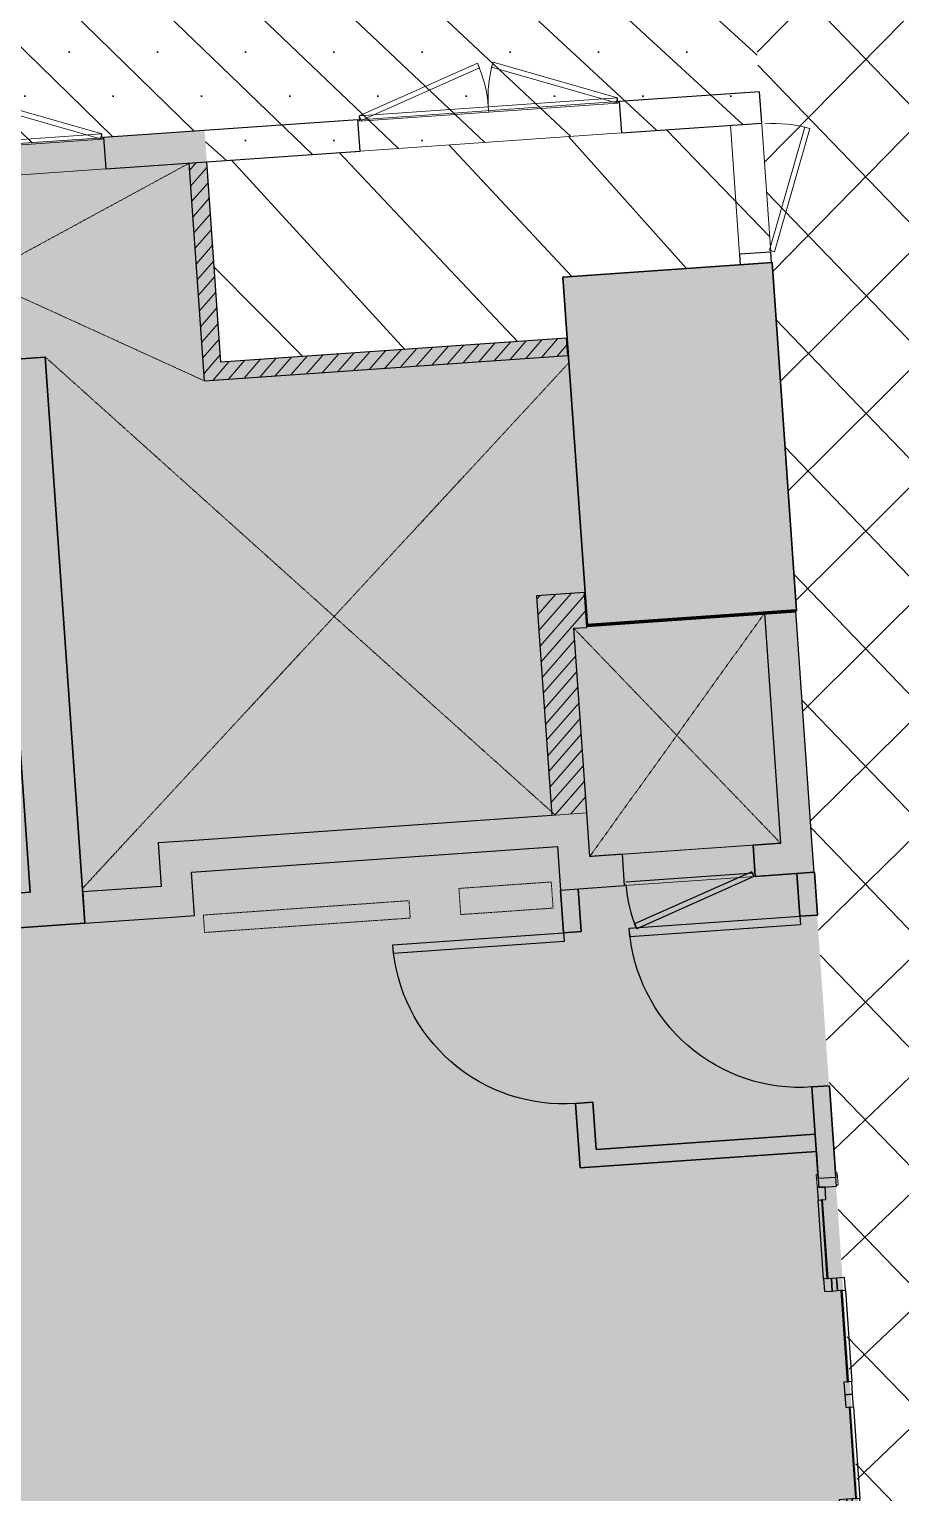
# Model space of a CAD drawing. Header units: millimetres. Extents: x 833941507 to 1669051331, y 817666127 to 1636299673.
# Drawn here: x 834603729 to 834608717, y 818034461 to 818042840 of the extents above; entities that cross this region are included whole.
import ezdxf

# ---------------------------------------------------------------- set-up
doc = ezdxf.new("R2010")
doc.units = ezdxf.units.MM
doc.header["$LTSCALE"] = 3
for name, pattern in [('B0701', [2.34375, 1.5625, -0.78125]), ('Dash 1_100', [2.25, 1.25, -1]), ('Dash4', [3, 1.5, -1.5])]:
    doc.linetypes.add(name, pattern=pattern)
for name, color, linetype, lineweight in [('A-DETL', 3, 'Continuous', 5), ('A-DOOR', 31, 'Continuous', 5), ('Hatch (CARR)', 252, 'Continuous', 35), ('Hatch (LTC&CB)', 252, 'Continuous', 35), ('S-COLS', 4, 'Continuous', 5), ('UAJ-22INWA', 6, 'Continuous', 35), ('UAJ-22INWA-bw', 3, 'Continuous', 35), ('UAJ-22INWA-h', 251, 'Continuous', 9), ('UAJ-23FLOR-a', 1, 'Continuous', 13), ('UAJ-23FLOR-h', 251, 'Continuous', 9), ('UAJ-23FLOR-y', 8, 'B0701', 9), ('UAJ-28STRU', 6, 'Continuous', 35), ('UAJ-32INFR', 7, 'Continuous', 25), ('UAJ-32INFR-a', 1, 'Continuous', 13)]:
    doc.layers.add(name, color=color, linetype=linetype, lineweight=lineweight)
doc.layers.add('A-FLOR', color=4, linetype='Continuous')
pattern_1 = [(48.9989085322975, (834596360.275845, 818043825.0957854), (-47.92326472953053, 41.66066127251624), [])]

# ---------------------------------------------------------------- blocks, each defined once
blk = doc.blocks.new('GBP-LTC-LB01')
at = {"layer": 'UAJ-23FLOR-h'}
h = blk.add_hatch(dxfattribs=at)
h.set_pattern_fill('EARTH,_O', color=256, scale=180, angle=45.00000010501341)
h.set_pattern_definition([(45.00000010501341, (-1082349.699177861, 54794.90315568447), (-2.96267069188616e-06, 1616.446101792448), [1143, -1143]), (45.00000010501341, (-1082652.782822503, 55097.98679921505), (-2.96267069188616e-06, 1616.446101792448), [1143, -1143]), (45.00000010501341, (-1082955.866467144, 55401.07044274564), (-2.96267069188616e-06, 1616.446101792448), [1143, -1143]), (135.0000001050134, (-1082955.866467515, 55603.12620546969), (-1616.446101792448, -2.96267069188616e-06), [1143, -1143]), (135.0000001050134, (-1082652.782823984, 55906.20985011128), (-1616.446101792448, -2.96267069188616e-06), [1143, -1143]), (135.0000001050134, (-1082349.699180454, 56209.29349475286), (-1616.446101792448, -2.96267069188616e-06), [1143, -1143])])
h.paths.add_polyline_path([(834669469.2548146, 818015499.1701102), (834651080.8176275, 818014213.7929552), (834651091.333055, 818014066.030459), (834669479.7621983, 818015351.5226754)], flags=16)
edge = h.paths.add_edge_path()
edge.add_arc((834611763.613195, 818123015.0723449), 22001.28373588376, 94.00071865262937, 118.6886834190998)
edge.add_line((834601201.8916234, 818142315.5004095), (834593918.3367147, 818141228.3801512))
edge.add_arc((834611768.400262, 818123014.0298539), 25502.69251264854, 93.99715914630349, 134.4212748451599, ccw=False)
edge.add_line((834609990.6837641, 818148454.6872638), (834618164.3568528, 818149025.8389109))
edge.add_line((834618164.3568528, 818149025.8389109), (834618408.292444, 818145534.9100552))
edge.add_line((834618408.292444, 818145534.9100552), (834616365.4114578, 818145392.1596863))
edge.add_line((834616365.4114578, 818145392.1596863), (834616609.385029, 818141900.6873076))
edge.add_line((834616609.385029, 818141900.6873076), (834611621.5474902, 818141552.1522465))
edge.add_line((834611621.5474902, 818141552.1522465), (834611377.6128702, 818145043.0672039))
edge.add_line((834611377.6128702, 818145043.0672039), (834610228.6059371, 818144962.7428077))
h.paths.add_polyline_path([(834673232.9366938, 818197365.8783082), (834607546.4897544, 818192773.8917836), (834599172.4998745, 818174435.3001034), (834588349.0999149, 818152374.5000834), (834578621.5499489, 818133890.6500655), (834568418.2999822, 818115665.3000468), (834556456.700019, 818095618.300025), (834546606.4000474, 818080041.600007), (834532219.3000866, 818058623.7499806), (834523692.1501086, 818046595.7499651), (834515683.5001286, 818035708.4999502), (834508244.2001468, 818025929.8999366), (834500656.3001646, 818016266.0999228), (834489786.8001888, 818002934.0999027), (834483448.3002025, 817995421.2998908), (834478637.6002128, 817989841.6998823), (834458453.7502539, 817967379.2998452), (834441506.4997879, 817949096.357832), (834383075.7479855, 817886437.0757562), (834482026.687943, 817893354.5055006), (834551919.0356153, 817920008.6018127), (834634905.1297382, 817930637.1330649), (834634022.9972101, 817939309.3515325), (834633770.0685325, 817941795.8857912), (834633577.6912351, 817943687.0236263), (834508697.0405153, 817930983.6118022), (834507053.464672, 817930191.4384525), (834506409.4608335, 817939426.9553951), (834507656.9383341, 817945566.7269546), (834503417.0808368, 818006767.0327235), (834503064.3680854, 818011762.6720035), (834514052.9096247, 818025791.9353799), (834520784.6504849, 818034889.3491884), (834526318.8615147, 818042436.9444461), (834532381.6860782, 818050705.6283545), (834536345.7196504, 818056472.6778568), (834542258.4127678, 818065225.6191521), (834550405.86193, 818077286.9078631), (834561578.9964366, 818095001.9633045), (834574522.6610527, 818117080.0346472), (834587768.8781933, 818140310.2095475), (834609774.1305691, 818143594.9757913), (834610001.9653326, 818140335.8947712), (834634252.5395212, 818142031.4686226), (834636806.8958616, 818105492.469254), (834642791.4816118, 818105913.7478601), (834646278.5594581, 818056032.5832597), (834640293.170484, 818055614.1586573), (834643382.3380679, 818011424.9081372), (834641138.4146172, 818011267.9554363), (834645775.7848747, 817944927.8676329), (834639048.3570181, 817944243.5239328), (834640362.1165634, 817931328.1108725), (834651070.3910474, 817932706.91456), (834650587.6677916, 817936476.1291044), (834685105.7378002, 817940896.8578628), (834685588.4610578, 817937127.6433052), (834691373.7890701, 817937868.5701854)])
blk = doc.blocks.new('GBP-STR-B01-L1')
at = {"layer": 'UAJ-28STRU'}
for points in [[(834606923.3907958, 818039426.0259383), (834608120.4692506, 818039509.7109028), (834607980.9943095, 818041504.8416607), (834606783.9158548, 818041421.1566961)], [(834598643.3024522, 818040601.4599155), (834598657.2499461, 818040401.9468416), (834598906.2345257, 818040419.3527733), (834599052.6832135, 818038324.4654775), (834597257.0655352, 818038198.938031), (834597277.9867764, 818037899.6684173), (834598973.847917, 818038018.2221167), (834599184.8037632, 818035000.5868839), (834599484.0733763, 818035021.5081252), (834599318.4468838, 818037390.7259), (834599752.3878236, 818037421.0616997), (834599738.4403296, 818037620.5747756), (834599304.4993896, 818037590.2389759), (834599112.7213482, 818040333.5437329), (834603541.9116282, 818040643.178135), (834603733.6896721, 818037899.8733449), (834603299.7487322, 818037869.5375452), (834603313.6962264, 818037670.0244695), (834604046.9067799, 818037721.2815104), (834603820.2600008, 818040963.36899)]]:
    blk.add_lwpolyline(points, close=True, dxfattribs=at)
blk = doc.blocks.new('DL-980')
at = {"color": 1}
blk.add_lwpolyline([(49.99999988079071, 0), (49.99999988079071, 980), (-1.192092895507812e-07, 980.0000001192093), (-1.192092895507812e-07, 0)], close=True, dxfattribs=at)
at = {"color": 8}
blk.add_arc((-1.192092895507812e-07, 0), 979.9999999999997, 0, 90, dxfattribs=at)
blk = doc.blocks.new('P32_D0 Sliding Door - 2100x2500mm-2944902-1601')
at = {"layer": 'UAJ-32INFR'}
for p, q in [((-1195.000000000014, 50.00000000097644), (-1245.000000000006, 50.00000000097096)), ((-1245.000000000006, 50.00000000097096), (-1245.000000000006, -49.99999999997382)), ((-1195.000000000006, -49.99999999997435), (-1195.000000000014, 50.00000000097644)), ((-597.5000000000045, 60.0000000000213), (-670.0000000000074, 60.0000000000213)), ((-670.0000000000074, 60.0000000000213), (-670.0000000000074, 15.00000000002447)), ((-670.0000000000074, 15.00000000002447), (-597.5000000000045, 15.00000000002447)), ((-597.5000000000058, 14.99999999999645), (-670.0000000000058, 14.99999999999645)), ((-670.0000000000058, 14.99999999999645), (-670.0000000000058, -15.0000000000036)), ((-597.5000000000044, 60.0000000000213), (-72.50000000000463, 60.0000000000213)), ((-597.5000000000045, 15.00000000002447), (-597.5000000000045, 60.0000000000213)), ((-72.5000000000047, 41.00000000002151), (-597.5000000000045, 41.00000000002151)), ((-597.5000000000045, 41.00000000002151), (-597.5000000000045, 34.00000000002221)), ((-597.5000000000045, 34.00000000002221), (-72.5000000000047, 34.00000000002221)), ((-597.5000000000058, -15.0000000000036), (-597.5000000000058, 14.99999999999645)), ((-7.647749100669899e-12, 60.0000000000213), (-72.5000000000047, 60.0000000000213)), ((-72.5000000000047, 60.0000000000213), (-72.5000000000047, 15.00000000002447)), ((-72.5000000000047, 34.00000000002221), (-72.5000000000047, 41.00000000002151)), ((-72.5000000000047, 15.00000000002447), (-7.647749100669899e-12, 15.00000000002447)), ((72.49999999999515, 60.00000000001911), (-7.783107491832197e-12, 60.00000000001911)), ((-7.783107491832197e-12, 60.00000000001911), (-7.783107491832197e-12, 15.00000000002228)), ((-7.647749100669899e-12, 15.00000000002447), (-7.647749100669899e-12, 60.0000000000213)), ((-7.783107491832197e-12, 15.00000000002228), (72.49999999999515, 15.00000000002228)), ((72.49999999999515, 60.00000000001911), (597.499999999995, 60.00000000001911)), ((72.49999999999515, 15.00000000002228), (72.49999999999515, 60.00000000001911)), ((597.499999999995, 41.00000000001931), (72.49999999999515, 41.00000000001931)), ((72.49999999999515, 41.00000000001931), (72.49999999999515, 34.00000000002003)), ((72.49999999999515, 34.00000000002003), (597.499999999995, 34.00000000002003)), ((669.9999999999919, 60.00000000001911), (597.499999999995, 60.00000000001911)), ((597.499999999995, 60.00000000001911), (597.499999999995, 15.00000000002228)), ((597.499999999995, 34.00000000002003), (597.499999999995, 41.00000000001931)), ((597.499999999995, 15.00000000002228), (669.9999999999919, 15.00000000002228)), ((597.4999999999882, 14.99999999999308), (597.4999999999882, -15.00000000000691)), ((669.9999999999882, 14.99999999999309), (597.4999999999882, 14.99999999999308)), ((669.9999999999919, 15.00000000002228), (669.9999999999919, 60.00000000001911)), ((669.9999999999882, -15.00000000000691), (669.9999999999882, 14.99999999999309)), ((1244.999999999988, 50.0000000009629), (1194.999999999995, 50.00000000096836)), ((1194.999999999995, 50.00000000096836), (1194.999999999987, -49.99999999998207)), ((1244.999999999988, -49.99999999998224), (1244.999999999988, 50.00000000096291)), ((-1245.000000000006, -49.99999999997381), (-1195.000000000006, -49.99999999997435)), ((-1122.500000000002, -14.99999999997696), (-1195.000000000005, -14.99999999997696)), ((-1195.000000000005, -14.99999999997696), (-1195.000000000005, -59.99999999997379)), ((-1195.000000000005, -59.99999999997379), (-1122.500000000002, -59.99999999997379)), ((-1122.500000000002, -59.99999999997379), (-1122.500000000002, -14.99999999997696)), ((-670.0000000000018, -33.99999999997675), (-1122.500000000002, -33.99999999997675)), ((-1122.500000000002, -33.99999999997675), (-1122.500000000002, -40.99999999997604)), ((-1122.500000000002, -40.99999999997604), (-670.0000000000018, -40.99999999997604)), ((-670.0000000000018, -59.99999999997379), (-1122.500000000002, -59.99999999997379)), ((-597.5000000000048, -14.99999999997696), (-670.0000000000018, -14.99999999997696)), ((-670.0000000000018, -14.99999999997696), (-670.0000000000018, -59.99999999997379)), ((-670.0000000000058, -15.0000000000036), (-597.5000000000058, -15.0000000000036)), ((-670.0000000000018, -40.99999999997604), (-670.0000000000018, -33.99999999997675)), ((-670.0000000000018, -59.99999999997379), (-597.5000000000048, -59.99999999997379)), ((-597.5000000000048, -59.99999999997379), (-597.5000000000048, -14.99999999997696)), ((669.9999999999915, -14.99999999998274), (597.4999999999884, -14.99999999998274)), ((597.4999999999884, -14.99999999998274), (597.4999999999884, -59.99999999997957)), ((597.4999999999882, -15.00000000000691), (669.9999999999882, -15.00000000000691)), ((597.4999999999884, -59.99999999997957), (669.9999999999915, -59.99999999997957)), ((669.9999999999915, -59.99999999997957), (669.9999999999915, -14.99999999998275)), ((1122.499999999991, -33.99999999998253), (669.9999999999915, -33.99999999998253)), ((669.9999999999915, -33.99999999998253), (669.9999999999915, -40.99999999998183)), ((669.9999999999915, -40.99999999998183), (1122.499999999991, -40.99999999998183)), ((1122.499999999991, -59.99999999997957), (669.9999999999915, -59.99999999997957)), ((1194.999999999988, -14.99999999998274), (1122.499999999991, -14.99999999998274)), ((1122.499999999991, -14.99999999998274), (1122.499999999991, -59.99999999997957)), ((1122.499999999991, -40.99999999998183), (1122.499999999991, -33.99999999998253)), ((1122.499999999991, -59.99999999997957), (1194.999999999988, -59.99999999997957)), ((1194.999999999988, -59.99999999997957), (1194.999999999988, -14.99999999998275)), ((1194.999999999987, -49.99999999998207), (1244.999999999988, -49.99999999998224))]:
    blk.add_line(p, q, dxfattribs=at)
at = {"layer": 'UAJ-32INFR-a'}
for p, q in [((-1270.000000000008, 57.00000000097248), (-1270.000000000008, 50.00000000097105)), ((-1270.000000000008, 50.00000000097105), (-1200.000000000006, 50.00000000097105)), ((-1203.000000000006, 60.00000000097251), (-1267.000000000008, 60.00000000097251)), ((-1200.000000000006, 50.00000000097105), (-1200.000000000006, 57.00000000097252)), ((1199.999999999995, 57.00000000097252), (1199.999999999995, 50.00000000097105)), ((1199.999999999995, 50.00000000097105), (1269.999999999997, 50.00000000097105)), ((1266.999999999997, 60.00000000097251), (1202.999999999995, 60.00000000097251)), ((1269.999999999997, 50.00000000097105), (1269.999999999997, 57.00000000097248)), ((-1200.000000000007, -49.99999999902735), (-1270.000000000008, -49.99999999902735)), ((-1270.000000000008, -49.99999999902735), (-1270.000000000008, -56.99999999902328)), ((-1267.000000000008, -59.99999999902327), (-1203.000000000007, -59.99999999902327)), ((-1200.000000000007, -56.99999999902529), (-1200.000000000007, -49.99999999902735)), ((1269.999999999997, -49.99999999902735), (1199.999999999996, -49.99999999902735)), ((1199.999999999996, -49.99999999902735), (1199.999999999996, -56.99999999902529)), ((1202.999999999996, -59.99999999902327), (1266.999999999997, -59.99999999902327)), ((1269.999999999997, -56.99999999902328), (1269.999999999997, -49.99999999902735))]:
    blk.add_line(p, q, dxfattribs=at)
for centre, radius, start, end in [((-1267.000000000008, 57.00000000097252), 2.999999999999981, 90, 180.000000000003), ((-1203.000000000006, 57.00000000097251), 2.99999999999999, 359.9999999999994, 89.99999999999567), ((1202.999999999995, 57.00000000097251), 2.999999999999772, 90, 180), ((1266.999999999997, 57.00000000097252), 2.999999999999982, 359.9999999999994, 90), ((-1267.000000000008, -56.99999999902328), 3, 180, 270), ((-1203.000000000007, -56.99999999902531), 2.999999999999772, 270, 1.357036664091203e-13), ((1202.999999999996, -56.99999999902531), 2.99999999999999, 179.9999999999997, 270), ((1266.999999999997, -56.99999999902328), 3.000000000000006, 270, 0)]:
    blk.add_arc(centre, radius, start, end, dxfattribs=at)
blk = doc.blocks.new('ARC_AP_P00_DOUBLE - ARC_AP_P00_DBL_1500X1500mm-2985277-1601')
at = {"layer": 'A-DOOR', "color": 7, "lineweight": 9}
for p, q in [((-616.9999999999797, 64.99999999998201), (80.25192462316527, 318.7789463476258)), ((-606.7393957002097, 36.80922137640475), (90.51252892293529, 290.5881677240484)), ((80.25192462316527, 318.7789463476258), (90.51252892293522, 290.5881677240484)), ((169.7480753767636, 318.7789463476549), (159.4874710769935, 290.5881677240777)), ((856.7393957001368, 36.80922137642945), (159.4874710769935, 290.5881677240777)), ((866.999999999907, 65.00000000000665), (169.7480753767636, 318.7789463476549)), ((-616.9999999999797, 64.99999999998201), (-606.7393957002097, 36.80922137640475)), ((866.9999999999183, 42.99999999984698), (-616.9999999999604, 42.99999999984698)), ((866.999999999907, 65.00000000000665), (856.7393957001368, 36.80922137642945))]:
    blk.add_line(p, q, dxfattribs=at)
at = {"layer": 'A-DOOR', "color": 250, "lineweight": 18}
for p, q in [((124.9999999999923, 65.00000000000462), (-616.9999999999485, 65.00000000000462)), ((-616.9999999999485, 65.00000000000462), (-616.9999999999485, 34.99999999980329)), ((-616.9999999999485, 34.99999999980329), (124.9999999999923, 34.99999999980329)), ((867.0000000000308, 65.00000000002406), (124.9999999999923, 65.00000000002416)), ((124.9999999999923, 65.00000000002416), (124.9999999999923, 35.00000000022747)), ((124.9999999999923, 34.99999999980329), (124.9999999999923, 65.00000000000462)), ((124.9999999999923, 35.00000000022747), (867.0000000000308, 35.00000000022737)), ((867.0000000000308, 35.00000000022737), (867.0000000000308, 65.00000000002406))]:
    blk.add_line(p, q, dxfattribs=at)
at = {"layer": 'A-DOOR', "color": 7, "lineweight": 9}
for centre, radius, start, end in [((-616.9999999999353, 65.00000000000462), 741.9999999999781, 0, 19.99999999999941), ((866.9999999999009, 65.00000000000462), 741.9999999999976, 159.9999999999994, 180)]:
    blk.add_arc(centre, radius, start, end, dxfattribs=at)
blk = doc.blocks.new('ARC_AP_P00_SINGLE - ARC_AP_P00_SGL_750X1500mm-2636045-1601')
at = {"layer": 'UAJ-32INFR'}
for p, q in [((-241.999999999962, 65.0000000000043), (447.7343836568957, 316.0427852010428)), ((-231.739395700192, 36.80922137642715), (457.9949879566657, 287.8520065774655)), ((447.7343836568957, 316.0427852010428), (457.9949879566657, 287.8520065774655)), ((-241.999999999962, 65.0000000000043), (-231.739395700192, 36.80922137642715)), ((491.9999999999471, 42.99999999995462), (-241.9999999999938, 42.99999999995462))]:
    blk.add_line(p, q, dxfattribs=at)
blk.add_arc((-241.9999999999684, 65.0000000000043), 734.0000000000033, 359.5835377869624, 19.99999999999971, dxfattribs=at)
blk = doc.blocks.new('ARC_AP_P00_SINGLE - ARC_AP_P00_SGL_750X1500mm-2997345-1601')
at = {"layer": 'A-DOOR', "color": 7, "lineweight": 9}
for p, q in [((-241.999999999962, -65.0000000000043), (-231.739395700192, -36.80922137642715)), ((491.9999999999471, -42.99999999995462), (-241.9999999999938, -42.99999999995462)), ((-241.999999999962, -65.0000000000043), (447.7343836568957, -316.0427852010428)), ((-231.739395700192, -36.80922137642715), (457.9949879566657, -287.8520065774655)), ((447.7343836568957, -316.0427852010428), (457.9949879566657, -287.8520065774655))]:
    blk.add_line(p, q, dxfattribs=at)
blk.add_arc((-241.9999999999684, -65.0000000000043), 734.0000000000033, 339.9999999999999, 0.4164622130372596, dxfattribs=at)
blk = doc.blocks.new('GBP-P32-LB01')
at = {"layer": 'UAJ-22INWA-h'}
h = blk.add_hatch(dxfattribs=at)
h.set_pattern_fill('ANSI31', color=256, scale=20)
h.set_pattern_definition(pattern_1)
h.paths.add_polyline_path([(834604644.821102, 818042073.5747623), (834604744.5776402, 818042080.5485094), (834604824.7757347, 818040933.3482736), (834604725.0191965, 818040926.3745266)])
h = blk.add_hatch(dxfattribs=at)
h.set_pattern_fill('ANSI31', color=256, scale=20)
h.set_pattern_definition(pattern_1)
h.paths.add_polyline_path([(834604731.9929438, 818040826.6179883), (834606811.9167588, 818040972.0206141), (834606804.9430118, 818041071.7771525), (834604725.0191967, 818040926.3745267)])
h = blk.add_hatch(dxfattribs=at)
h.set_pattern_fill('ANSI31', color=256, scale=20)
h.set_pattern_definition(pattern_1)
h.paths.add_polyline_path([(834606632.3946052, 818039596.1514987), (834606906.7597167, 818039615.3317242), (834606920.0098379, 818039425.7942773), (834606845.855175, 818039410.585917), (834606919.7768936, 818038353.1666152), (834606720.2638179, 818038339.2191212)])
at = {"layer": 'A-DETL', "linetype": 'Dash4'}
blk.add_line((834608029.5799836, 818038180.1402217), (834606937.2112613, 818038103.7752706), dxfattribs=at)
at = {"layer": 'A-DETL', "linetype": 'Dash 1_100', "lineweight": 18}
for p, q in [((834606716.8605187, 818037958.0537906), (834606188.1508679, 818037921.0929313)), ((834606727.3211393, 818037808.4189837), (834606716.8605187, 818037958.0537906)), ((834605902.3437816, 818037850.9907959), (834604725.2166344, 818037768.7005807)), ((834605909.3175286, 818037751.2342579), (834605902.3437816, 818037850.9907959)), ((834606188.1508679, 818037921.0929313), (834606198.6114885, 818037771.4581244)), ((834604725.2166344, 818037768.7005807), (834604732.1903815, 818037668.9440429)), ((834606198.6114885, 818037771.4581244), (834606727.3211393, 818037808.4189837)), ((834604732.1903815, 818037668.9440429), (834605909.3175286, 818037751.2342579))]:
    blk.add_line(p, q, dxfattribs=at)
at = {"layer": 'A-FLOR', "color": 250}
for p, q in [((834607098.2499741, 818042425.5275575), (834607106.2304972, 818042426.0854572)), ((834605609.8824289, 818042321.4792516), (834605617.8629519, 818042322.0371513)), ((834604145.4564526, 818042219.104645), (834604153.4369756, 818042219.6625447))]:
    blk.add_line(p, q, dxfattribs=at)
at = {"layer": 'S-COLS', "lineweight": 70}
blk.add_line((834606920.0098379, 818039425.7942772), (834608117.0882926, 818039509.4792417), dxfattribs=at)
at = {"layer": 'UAJ-22INWA', "ltscale": 10}
for p, q in [((834608031.1633444, 818038180.2508988), (834607872.1706187, 818038169.136088)), ((834607872.1706187, 818038169.136088), (834607884.7233633, 818037989.5743198)), ((834607884.7233633, 818037989.5743198), (834608223.2778572, 818038013.2418753)), ((834608140.6069993, 818037761.8646224), (834608123.5213201, 818038006.2681282)), ((834608240.3635372, 818037768.8383694), (834608223.2778579, 818038013.2418754)), ((834606787.2879171, 818037667.2572517), (834606770.202238, 818037911.6607575)), ((834606887.044455, 818037674.2309988), (834606869.9588195, 818037918.6338805)), ((834608140.6069993, 818037761.8646224), (834608240.3635372, 818037768.8383694)), ((834606787.2879171, 818037667.2572517), (834606887.044455, 818037674.2309988)), ((834608308.7062579, 818036791.2242981), (834608208.9497201, 818036784.2505509)), ((834608245.6204406, 818036259.6912097), (834608208.9497201, 818036784.2505509)), ((834608345.3770221, 818036266.6643325), (834608308.7062579, 818036791.2242981)), ((834606855.6232272, 818036689.6426623), (834606955.3797652, 818036696.6164093)), ((834606881.4260926, 818036320.5434482), (834606855.6232272, 818036689.6426623)), ((834606974.2088835, 818036427.2737331), (834606955.3797652, 818036696.6164093)), ((834608227.7788364, 818036514.9078869), (834606974.2088835, 818036427.2737331)), ((834608234.7525831, 818036415.1513488), (834606881.4260926, 818036320.5434482)), ((834608245.6204829, 818036259.6905855), (834608234.7525831, 818036415.1513488))]:
    blk.add_line(p, q, dxfattribs=at)
at = {"layer": 'UAJ-22INWA-bw', "lineweight": 25}
for p, q in [((834607909.2706273, 818042482.2241209), (834607106.2304972, 818042426.0854572)), ((834607729.7088591, 818042469.6713762), (834607729.7088591, 818042469.6713762)), ((834607909.2706273, 818042482.224121), (834607909.2706274, 818042482.2241209)), ((834607921.823372, 818042302.6623527), (834607909.2706273, 818042482.2241209)), ((834607106.2304972, 818042426.0854572), (834607118.7832419, 818042246.523689)), ((834605609.8824289, 818042321.4792516), (834604153.4369756, 818042219.6625447)), ((834605622.4351735, 818042141.9174833), (834605609.8824289, 818042321.4792516)), ((834607118.7832419, 818042246.523689), (834607921.823372, 818042302.6623527)), ((834604153.4369756, 818042219.6625447), (834604165.9897203, 818042040.1007766)), ((834604165.9897203, 818042040.1007766), (834605622.4351735, 818042141.9174833)), ((834604731.9929436, 818040826.6179886), (834604644.821102, 818042073.5747623)), ((834604824.7757345, 818040933.3482736), (834604744.57764, 818042080.5485094)), ((834607973.4291035, 818041564.4639223), (834607793.8673353, 818041551.9111776)), ((834607793.8673353, 818041551.9111776), (834607798.0515835, 818041492.0572549)), ((834607977.6133517, 818041504.6099995), (834607973.4291035, 818041564.4639223)), ((834607798.0515835, 818041492.0572549), (834607977.6133517, 818041504.6099995)), ((834606804.9430118, 818041071.7771524), (834604824.7757345, 818040933.3482736)), ((834606811.9167588, 818040972.0206145), (834606804.9430118, 818041071.7771524)), ((834604731.9929436, 818040826.6179886), (834606811.9167588, 818040972.0206145)), ((834606906.7597167, 818039615.331724), (834606632.3946052, 818039596.1514987)), ((834606920.7072109, 818039415.8186483), (834606906.7597167, 818039615.331724)), ((834606632.3946052, 818039596.1514987), (834606646.3420993, 818039396.6384228)), ((834608117.0882926, 818039509.4792417), (834607937.5265244, 818039496.9264971)), ((834607937.5265244, 818039496.9264971), (834608029.5799836, 818038180.1402217)), ((834608209.1417519, 818038192.6929665), (834608117.0882926, 818039509.4792417)), ((834606646.3420993, 818039396.6384228), (834606720.2638179, 818038339.2191212)), ((834606845.855175, 818039410.585917), (834606920.7072109, 818039415.8186483)), ((834606919.7768937, 818038353.1666152), (834606845.855175, 818039410.585917)), ((834606937.2112613, 818038103.7752706), (834606919.7768937, 818038353.1666152)), ((834606720.2638179, 818038339.2191212), (834604645.3624622, 818038194.1676037)), ((834604645.3624622, 818038194.1676037), (834604465.800694, 818038181.6148591)), ((834604465.800694, 818038181.6148591), (834604483.2350616, 818037932.2235143)), ((834608221.6944966, 818038013.1311983), (834608209.1417519, 818038192.6929665)), ((834604657.9152069, 818038014.6058356), (834606752.7678702, 818038161.0521024)), ((834606752.7678702, 818038161.0521024), (834606770.2022378, 818037911.6607578)), ((834607123.9731867, 818038116.8313614), (834606937.2112613, 818038103.7752706)), ((834607136.5259314, 818037937.2695932), (834607123.9731867, 818038116.8313614)), ((834608029.5799836, 818038180.1402217), (834607872.147221, 818038169.1344643)), ((834607872.147221, 818038169.1344643), (834607884.6999656, 818037989.5726961)), ((834604675.3495744, 818037765.2144909), (834604657.9152069, 818038014.6058356)), ((834604483.2350616, 818037932.2235143), (834604034.330641, 818037900.8416526)), ((834606770.2022378, 818037911.6607578), (834607136.5259314, 818037937.2695932)), ((834607884.6999656, 818037989.5726961), (834608069.1914054, 818038002.4700626)), ((834604034.330641, 818037900.8416526), (834604046.8833858, 818037721.2798845)), ((834604495.7878063, 818037752.6617461), (834604675.3495744, 818037765.2144909)), ((834604046.8833858, 818037721.2798845), (834604495.7878063, 818037752.6617461))]:
    blk.add_line(p, q, dxfattribs=at)
at = {"layer": 'UAJ-22INWA-bw', "lineweight": 9}
for p, q in [((834607098.2499741, 818042425.5275575), (834607106.2304972, 818042426.0854572)), ((834605609.8824289, 818042321.4792516), (834605617.8629519, 818042322.0371513)), ((834604145.4564526, 818042219.104645), (834604153.4369756, 818042219.6625447)), ((834606919.7768937, 818038353.1666152), (834606740.2151256, 818038340.6138706)), ((834606740.2151256, 818038340.6138706), (834606919.7768937, 818038353.1666152)), ((834606720.2638179, 818038339.2191212), (834606740.2151256, 818038340.6138706)), ((834607123.9731867, 818038116.8313614), (834607872.147221, 818038169.1344643)), ((834607884.6999656, 818037989.5726961), (834607136.5259314, 818037937.2695932)), ((834608218.8262123, 818038012.9306831), (834608069.1914054, 818038002.4700626))]:
    blk.add_line(p, q, dxfattribs=at)
at = {"layer": 'UAJ-23FLOR-a'}
for p, q in [((834607793.8673353, 818041551.9111776), (834607742.2616037, 818042290.1096079)), ((834605622.4351735, 818042141.9174833), (834607118.7832419, 818042246.523689)), ((834604165.9897203, 818042040.1007766), (834602669.6416519, 818041935.4945709))]:
    blk.add_line(p, q, dxfattribs=at)
at = {"layer": 'UAJ-23FLOR-y'}
for p, q in [((834602423.6450765, 818040865.7349055), (834604644.821102, 818042073.5747622)), ((834602350.4207307, 818041913.1785804), (834604731.9929436, 818040826.6179886)), ((834603820.2600008, 818040963.36899), (834606740.2151256, 818038340.6138706)), ((834604032.9593151, 818037920.7945977), (834606815.0576379, 818040927.4283507)), ((834606937.2112613, 818038103.7752706), (834607937.5265244, 818039496.9264971)), ((834606845.855175, 818039410.585917), (834608029.5799836, 818038180.1402217))]:
    blk.add_line(p, q, dxfattribs=at)
at = {"rotation": 273.9989085253707}
blk.add_blockref('P32_D0 Sliding Door - 2100x2500mm-2944902-1601', (834608382.3219029, 818035021.2085623), dxfattribs=at)
at = {"layer": 'UAJ-32INFR'}
for name, p, rotation in [('ARC_AP_P00_DOUBLE - ARC_AP_P00_DBL_1500X1500mm-2985277-1601', (834606236.3595018, 818042322.1698592), 3.998908532297516), ('ARC_AP_P00_DOUBLE - ARC_AP_P00_DBL_1500X1500mm-2985277-1601', (834603283.5659802, 818042115.7469468), 3.998908532297516), ('ARC_AP_P00_SINGLE - ARC_AP_P00_SGL_750X1500mm-2997345-1601', (834607913.6573243, 818041802.8760327), 93.99890853229749), ('ARC_AP_P00_SINGLE - ARC_AP_P00_SGL_750X1500mm-2636045-1601', (834607630.7756853, 818038036.9800781), 183.9989085322974)]:
    blk.add_blockref(name, p, dxfattribs=dict(at, rotation=rotation))
at = {"layer": 'UAJ-32INFR', "xscale": -0.9999999999999989, "rotation": 93.9989085280099}
for p in [(834608140.6069993, 818037761.8646224), (834606787.2879171, 818037667.2572516)]:
    blk.add_blockref('DL-980', p, dxfattribs=at)

msp = doc.modelspace()

# ---------------------------------------------------------------- hatches: boundary and pattern name
at = {"layer": 'Hatch (CARR)'}
h = msp.add_hatch(dxfattribs=at)
h.set_pattern_fill('ANSI36', color=256, scale=150, angle=90)
h.set_pattern_definition([(135, (-187022.2791678905, -52565.43556797504), (-926.0889124852565, 252.5697034050701), [1190.625, -238.125, 0, -238.125])])
edge = h.paths.add_edge_path()
edge.add_line((834611924.5285674, 818109421.9795382), (834607685.9333189, 818109069.0317029))
edge.add_line((834607685.9333189, 818109069.0317029), (834607665.2085136, 818107991.0627096))
edge.add_arc((834589039.2587397, 818108445.5984795), 18631.49504860748, 309.865898157549, 358.6020678849919, ccw=False)
edge.add_arc((834615999.1085237, 818076947.9305882), 22831.05689388325, 131.1287194590977, 153.7989258374957)
edge.add_arc((834586528.4374498, 818091417.1166068), 10000.0226383043, 275.0745481675095, 333.9678967565785, ccw=False)
edge.add_line((834587412.9577368, 818081456.2895012), (834588264.1163628, 818069423.8069654))
edge.add_arc((834582903.8927284, 818050145.0407581), 20010.06806292654, 39.44810754976709, 74.46206477656318, ccw=False)
edge.add_arc((834615731.5683885, 818077154.0027018), 22500.40496489586, 219.4438065653649, 234.5202163538755)
edge.add_arc((834588161.6360995, 818038473.4132097), 25000.00734784145, 12.1660642206499, 54.520360264797375, ccw=False)
edge.add_arc((834582999.1828797, 818037622.7792686), 30226.87180901134, 2.0399708739242897, 11.679977439033507, ccw=False)
edge.add_line((834613206.8980196, 818038698.7557493), (834615631.2604762, 818004019.2636257))
edge.add_arc((834569688.7781495, 818001746.1404777), 45998.68227666659, -6.715735871121581, 2.8325470116383826, ccw=False)
edge.add_arc((834571414.0748671, 818001695.7862222), 44279.59500290213, 274.6272267813296, 353.08790164783454, ccw=False)
edge.add_line((834574986.2241068, 817957560.5136681), (834554838.43618, 817955511.3338273))
edge.add_line((834554838.43618, 817955511.3338273), (834555086.0693473, 817951969.0996875))
edge.add_line((834555086.0693473, 817951969.0996875), (834553985.1375787, 817951373.9306439))
edge.add_line((834553985.1375787, 817951373.9306439), (834556566.8998852, 817951132.0247827))
edge.add_line((834556566.8998852, 817951132.0247827), (834554870.825874, 817950512.5267926))
edge.add_line((834554870.825874, 817950512.5267926), (834555242.2592868, 817945199.3269953))
edge.add_line((834555242.2592868, 817945199.3269953), (834580663.5774826, 817947785.2363821))
edge.add_arc((834575886.0608323, 817997961.0018529), 50402.69939119431, 275.4390559034364, 360.000000000271)
edge.add_arc((834575886.0608389, 817997961.0018531), 50402.69938445091, 0, 6.033545123572209)
edge.add_line((834626009.5557979, 818003258.8654163), (834625320.0035809, 818013122.6238494))
edge.add_arc((834725073.7348828, 818020096.2917871), 99997.19472644464, 179.2295533322738, 183.9989754623971, ccw=False)
edge.add_line((834625085.5806298, 818021440.8966492), (834625236.697649, 818032677.8772377))
edge.add_arc((834627922.0571212, 818032658.0033417), 2685.43301283759, 108.9811807542396, 179.5759712670284, ccw=False)
edge.add_arc((834628204.4121966, 818032510.4798577), 2924.98455717082, 77.00889104197461, 113.27543302077399, ccw=False)
edge.add_line((834628861.9482889, 818035360.5993196), (834628476.3411659, 818040874.2326924))
edge.add_arc((834628077.503284, 818035877.398655), 5012.726010108237, 85.43643376848652, 98.7312967742884)
edge.add_arc((834628036.8578303, 818036256.3859787), 4631.993233472201, 98.94598531661237, 115.2556639829105)
edge.add_arc((834625847.2461665, 818040897.8163618), 499.9922731250711, 179.2291312922244, 295.2567071070752, ccw=False)
edge.add_line((834625347.2991458, 818040904.5431534), (834625429.5189184, 818047019.1146282))
edge.add_arc((834645427.711174, 818046750.2094804), 20000.00008677739, 165.3450134809267, 179.2296202883739, ccw=False)
edge.add_line((834626078.3747905, 818051810.1684713), (834626528.5514432, 818053531.6862797))
edge.add_arc((834626915.5387123, 818053430.4891769), 400.0000000177168, 10.695152377167176, 165.3453209340456, ccw=False)
edge.add_arc((834673015.6694742, 818062137.1754668), 46515.11955036519, 190.6951714240863, 201.3939059048265)
edge.add_line((834629705.6919295, 818045169.4946631), (834632608.6630743, 818049408.1890775))
edge.add_arc((834657538.9597654, 818054466.6885248), 25438.31971198219, 165.4360592545937, 191.4699240814062, ccw=False)
edge.add_arc((834645834.1093973, 818057254.4316806), 13410.80803601128, 134.7551571944779, 164.3886809634555, ccw=False)
edge.add_arc((834654069.5153738, 818049100.0720308), 25000.00000381124, 110.94916711504649, 134.9999999998068, ccw=False)
edge.add_line((834645131.0269992, 818072447.5221221), (834644597.6069973, 818080086.5705675))
edge.add_arc((834649926.7819381, 818053872.7880319), 26750.00000693784, 101.4914377666272, 112.9600991647533)
edge.add_arc((834639130.3294133, 818079447.9432485), 1011.218991569462, 186.4126899392967, 290.9488293182595, ccw=False)
edge.add_arc((834615732.2898611, 818077144.808664), 22500.00000909457, 5.586125076769975, 15.96051403662737)
edge.add_arc((834638326.3981731, 818083606.7178259), 1000.000000096708, 72.18054130292307, 195.9605569039716, ccw=False)
edge.add_arc((834652938.8698812, 818129065.9101906), 46749.99999867704, 252.1804366808144, 259.4591757909558)
edge.add_line((834644386.6088485, 818083104.8252262), (834643939.7361603, 818089497.1383101))
edge.add_arc((834650687.7391248, 818128671.741111), 39751.5414622157, 240.552645855678, 260.2264546383112, ccw=False)
edge.add_arc((834638496.4009235, 818107130.2430995), 14999.50979187298, 192.8811278257501, 240.6519724401148, ccw=False)
edge.add_line((834623874.3586586, 818103786.4168482), (834622817.4273343, 818108620.3345392))
edge.add_arc((834642767.1082911, 818112268.769777), 20280.55349256432, 185.5442359270914, 190.3638307884426, ccw=False)
edge.add_line((834622581.4291993, 818110309.3796762), (834612780.934843, 818109493.2924905))
edge.add_arc((834641861.4179806, 818113470.7547268), 29351.23004846225, 187.7882635547602, 192.6445844580893)
edge.add_line((834613222.0515536, 818107045.6947254), (834612137.9938439, 818106966.7564445))
edge.add_arc((834678301.9925529, 818113956.1661862), 66532.14691934951, 183.9077542116084, 186.0302271486492, ccw=False)
edge = h.paths.add_edge_path(flags=16)
edge.add_arc((834615731.2891132, 818077153.7044541), 12500, 0, 180)
edge.add_arc((834615731.2891132, 818077153.7044541), 12500, 180, 360)
edge = h.paths.add_edge_path(flags=16)
edge.add_line((834611868.9525105, 818104450.8138934), (834613972.7539883, 818104597.8847685))
edge.add_line((834613972.7539883, 818104597.8847685), (834614793.1774402, 818100839.5302539))
edge.add_arc((834613826.0732937, 818100578.154647), 1001.802195056169, -85.30379685559512, 15.123792415676405, ccw=False)
edge.add_arc((834619584.2630095, 818044960.8780395), 54912.98870505806, 95.93306834801301, 97.32695457863969)
edge.add_arc((834612511.2219769, 818100425.7467451), 1002.709727811401, 172.2733697093307, 273.99854999629923, ccw=False)
edge.add_arc((834561933.955179, 818106999.5461824), 49999.99994777545, 352.6009145688089, 357.078101614923)
edge = h.paths.add_edge_path(flags=16)
edge.add_line((834620090.9091382, 818049922.9776292), (834618289.6580604, 818049797.0548971))
edge.add_arc((834580970.7048192, 818042316.7731427), 38061.25176798405, 11.33427539532187, 15.91795170803397)
edge.add_arc((834591802.8816204, 818043743.072171), 27300.13400988516, 19.27623700822855, 22.15258949295576)
edge.add_arc((834617550.8908839, 818054225.7946192), 499.9999998739989, 94.53759005294211, 202.1525944576026, ccw=False)
edge.add_arc((834615731.2890984, 818077153.7045648), 22500.00011170959, 274.5375897114041, 280.0526075713317)
edge.add_arc((834619745.9927177, 818054506.8027898), 500.0000004199199, -8.861719909792726, 100.05260729722511, ccw=False)
edge.add_arc((834638671.9807276, 818051564.0583891), 18653.40096255677, 171.1626590973889, 185.0472684119796)
edge = h.paths.add_edge_path(flags=16)
edge.add_line((834620198.0613732, 818047424.3669351), (834618701.7133052, 818047319.7607301))
edge.add_line((834618701.7133052, 818047319.7607301), (834619053.6485708, 818042377.7867736))
edge.add_line((834619053.6485708, 818042377.7867736), (834619277.5450168, 818039251.2414795))
edge.add_line((834619277.5450168, 818039251.2414795), (834621789.2390194, 818004177.3258013))
edge.add_arc((834571670.8950224, 818002621.7047793), 50142.48061041492, -82.8094267226162, 1.7778303358081757, ccw=False)
edge.add_line((834577947.2294141, 817952873.5793033), (834554875.8287184, 817950440.9631954))
edge.add_line((834554875.8287184, 817950440.9631954), (834554896.5956267, 817950143.9012471))
edge.add_line((834554896.5956267, 817950143.9012471), (834580030.4609287, 817952804.2608175))
edge.add_arc((834573485.4272178, 818001019.3171521), 48657.26177690306, 277.7304593452858, 360.0000000001403)
edge.add_line((834622142.6889946, 818001019.3171523), (834619659.9161898, 818038109.1768906))
edge.add_arc((834783609.8433712, 818029932.1045521), 164153.7180048101, 174.3889035222556, 177.144714625774, ccw=False)
edge.add_arc((834619491.2976546, 818046225.8154538), 789.836621362968, 342.0455665106547, 367.1703407386046)
edge.add_line((834620274.9573171, 818046324.4025819), (834620198.0613732, 818047424.3669351))
h = msp.add_hatch(dxfattribs=at)
h.set_pattern_fill('ANSI37', color=10, scale=150)
h.set_pattern_definition([(45, (0, 0), (-336.7596045400932, 336.7596045400933), []), (135, (0, 0), (-336.7596045400933, -336.7596045400932), [])])
edge = h.paths.add_edge_path()
edge.add_line((834608124.671745, 818053522.584052), (834606147.8006183, 818052086.920607))
edge.add_line((834606147.8006183, 818052086.920607), (834607353.9708707, 818050426.0556239))
edge.add_line((834607353.9708707, 818050426.0556239), (834609862.8640264, 818014620.6303221))
edge.add_line((834609862.8640264, 818014620.6303221), (834609379.0848209, 818014586.8104454))
edge.add_line((834609379.0848209, 818014586.8104454), (834610086.2469822, 818004483.1044393))
edge.add_line((834610086.2469822, 818004483.1044393), (834610539.2676202, 818004514.774056))
edge.add_line((834610539.2676202, 818004514.774056), (834610706.6375477, 818002120.6171465))
edge.add_line((834610706.6375477, 818002120.6171465), (834610557.7650523, 818002110.2141044))
edge.add_line((834610557.7650523, 818002110.2141044), (834610834.5575806, 817998139.8505207))
edge.add_line((834610834.5575806, 817998139.8505207), (834610486.9929295, 817998114.176019))
edge.add_arc((834520229.5268736, 818026403.0349548), 94586.83692098374, 332.7181105747035, 342.5977551661171, ccw=False)
edge.add_arc((834534026.4966587, 818020533.459991), 79641.88308864553, 325.38153982717296, 331.92137134015815, ccw=False)
edge.add_arc((834533795.7193296, 818020683.0610924), 79916.79218988569, 321.038339138599, 325.38726958418044, ccw=False)
edge.add_line((834595936.3711736, 817970431.3639835), (834591911.2680118, 817966463.9907705))
edge.add_arc((834580976.5874835, 817976781.7257174), 15034.05775869244, 287.2472669092343, 316.6627970408202, ccw=False)
edge.add_arc((834571080.2894622, 818003714.996955), 43715.04096115561, 276.73322037362084, 289.1686613708379, ccw=False)
edge.add_line((834576205.7277516, 817960301.4657859), (834554660.6036475, 817958055.2087778))
edge.add_line((834554660.6036475, 817958055.2087778), (834554838.4361801, 817955511.3338273))
edge.add_line((834554838.4361801, 817955511.3338273), (834574986.2241068, 817957560.5136682))
edge.add_arc((834571414.0748671, 818001695.7862223), 44279.59500291648, 274.6272267813296, 353.0879016476814)
edge.add_line((834615371.8436558, 817996366.8935848), (834612824.4225088, 818001153.5845312))
edge.add_line((834612824.4225088, 818001153.5845312), (834610209.1307583, 818038562.0836532))
edge.add_line((834610209.1307583, 818038562.0836532), (834612600.2923856, 818043741.447003))
edge.add_arc((834588170.0277095, 818038475.5326903), 24991.35221817287, 12.1639316014864, 16.09475798996726)
edge.add_line((834612181.8319253, 818045403.8040472), (834610162.7142506, 818046731.9059234))
edge.add_arc((834588161.6365772, 818038473.4204019), 23500.00004032639, 20.57449408282785, 27.03290400688087)
edge.add_line((834609094.1595793, 818049154.2201222), (834610023.4877353, 818050600.2281411))
edge.add_arc((834588161.6905954, 818038473.4722118), 24999.92767098503, 29.01716620943613, 37.01084760646476)
h = msp.add_hatch(dxfattribs=at)
h.set_pattern_fill('GOST_GLASS', color=256, scale=75, angle=90)
h.set_pattern_definition([(135, (0, 0), (1.055814040081066e-13, 636.3961030678928), [375, -525]), (135, (9.742004054877237e-15, 159.099), (1.055814040081066e-13, 636.3961030678928), [150, -750]), (135, (-159.099, 9.742004054877237e-15), (1.055814040081066e-13, 636.3961030678928), [150, -750])])
edge = h.paths.add_edge_path()
edge.add_line((834620198.0613734, 818047424.3669351), (834618701.7133054, 818047319.7607301))
edge.add_line((834618701.7133054, 818047319.7607301), (834619053.6485709, 818042377.7867736))
edge.add_line((834619053.6485709, 818042377.7867736), (834619277.5450169, 818039251.2414795))
edge.add_line((834619277.5450169, 818039251.2414795), (834621789.2390195, 818004177.3258013))
edge.add_arc((834571670.8950229, 818002621.7047789), 50142.48061006855, -82.80942672297039, 1.7778303362292718, ccw=False)
edge.add_line((834577947.2294142, 817952873.5793033), (834554875.8287185, 817950440.9631954))
edge.add_line((834554875.8287185, 817950440.9631954), (834554896.5956268, 817950143.9012471))
edge.add_line((834554896.5956268, 817950143.9012471), (834580030.4609288, 817952804.2608175))
edge.add_arc((834573485.427218, 818001019.3171521), 48657.26177690306, 277.7304593452858, 360.0000000001403)
edge.add_line((834622142.6889948, 818001019.3171523), (834619659.9161899, 818038109.1768906))
edge.add_arc((834783609.8433713, 818029932.1045521), 164153.7180048101, 174.3889035222556, 177.144714625774, ccw=False)
edge.add_arc((834619491.2976552, 818046225.8154538), 789.8366209093518, 342.0455664999918, 367.1703407429223)
edge.add_line((834620274.9573172, 818046324.4025819), (834620198.0613734, 818047424.3669351))
h = msp.add_hatch(dxfattribs=at)
h.set_pattern_fill('SACNCR', color=130, scale=150, angle=90)
h.set_pattern_definition([(135, (0, 0), (-252.56970340507, -252.5697034050699), []), (135, (1.546545210303235e-14, 252.57), (-252.56970340507, -252.5697034050699), [0, -357.1875])])
h.paths.add_polyline_path([(834598650.9220726, 818032958.3833336), (834598498.8943872, 818035133.0758576), (834599172.2510215, 818035180.1486504), (834598952.9266796, 818038317.4917307), (834599052.6832137, 818038324.4654775), (834598892.2870145, 818040618.8658478), (834600318.7821287, 818040718.588819), (834600233.0050365, 818041945.5942861), (834604732.0248953, 818042260.1102777), (834604744.57764, 818042080.5485094), (834607921.823372, 818042302.6623527), (834607759.6837559, 818044622.0018218), (834592696.469931, 818043568.9676538), (834593066.3925757, 818038276.880899), (834593415.5750943, 818038301.2914349), (834593812.7299885, 818032620.1566002)])
h = msp.add_hatch(dxfattribs=at)
h.set_pattern_fill('ANSI32', color=256, scale=100, angle=90)
h.set_pattern_definition([(135, (0, 0), (-673.5192090801866, -673.5192090801866), []), (135, (2.749411666127753e-14, 449.013), (-673.5192090801866, -673.5192090801866), [])])
h.paths.add_polyline_path([(834604744.57764, 818042080.5485094), (834604824.7757345, 818040933.3482736), (834606804.9430118, 818041071.7771524), (834606783.915855, 818041421.1566961), (834607977.6133517, 818041504.6099995), (834607921.823372, 818042302.6623527)])
at = {"layer": 'Hatch (LTC&CB)'}
h = msp.add_hatch(dxfattribs=at)
h.set_pattern_fill('ANSI38', color=256, scale=100)
h.set_pattern_definition([(318.9998376927443, (834479093.7342951, 818230174.1493032), (208.2994204990571, 239.6197016519238), []), (48.99983769274426, (834479093.7342951, 818230174.1493032), (176.9791393461904, 687.5388238029047), [793.75, -476.25])])
edge = h.paths.add_edge_path()
edge.add_line((834601196.1932279, 818142314.5248821), (834603754.2640262, 818142696.3710381))
edge.add_line((834603754.2640262, 818142696.3710381), (834603901.899728, 818141707.3292294))
edge.add_line((834603901.899728, 818141707.3292294), (834603810.4683098, 818141693.6886882))
edge.add_arc((834611763.2944388, 818123016.3620529), 20299.99935169609, 113.0643579575305, 141.3575808429331)
edge.add_line((834595907.8101043, 818135692.8596053), (834595395.44903, 818135656.8608108))
edge.add_line((834595395.44903, 818135656.8608108), (834583111.7173193, 818114341.0318873))
edge.add_line((834583111.7173193, 818114341.0318873), (834578121.5842528, 818106513.8910732))
edge.add_line((834578121.5842528, 818106513.8910732), (834575731.6542978, 818102809.499759))
edge.add_line((834575731.6542978, 818102809.499759), (834574387.4489166, 818100725.9814435))
edge.add_line((834574387.4489166, 818100725.9814435), (834573113.9765022, 818098752.0992287))
edge.add_line((834573113.9765022, 818098752.0992287), (834573145.2547638, 818098730.6477773))
edge.add_line((834573145.2547638, 818098730.6477773), (834569989.114683, 818093770.2015171))
edge.add_line((834569989.114683, 818093770.2015171), (834566534.9997851, 818088385.676982))
edge.add_line((834566534.9997851, 818088385.676982), (834566514.0877519, 818088398.2967066))
edge.add_line((834566514.0877519, 818088398.2967066), (834558743.6087797, 818076256.6317656))
edge.add_line((834558743.6087797, 818076256.6317656), (834557653.4005865, 818074495.7072132))
edge.add_line((834557653.4005865, 818074495.7072132), (834553498.9169745, 818068288.5571573))
edge.add_line((834553498.9169745, 818068288.5571573), (834548580.861871, 818060932.1282293))
edge.add_line((834548580.861871, 818060932.1282293), (834544328.2635252, 818054726.3367485))
edge.add_line((834544328.2635252, 818054726.3367485), (834544332.1488035, 818054704.6644962))
edge.add_line((834544332.1488035, 818054704.6644962), (834540324.5978602, 818048716.6949816))
edge.add_line((834540324.5978602, 818048716.6949816), (834541041.3244038, 818048232.540333))
edge.add_line((834541041.3244038, 818048232.540333), (834540089.7288045, 818046823.8296406))
edge.add_line((834540089.7288045, 818046823.8296406), (834539737.5511322, 818047061.7285419))
edge.add_line((834539737.5511322, 818047061.7285419), (834533115.7546033, 818038377.7374016))
edge.add_line((834533115.7546033, 818038377.7374016), (834515220.9619001, 818015146.6305978))
edge.add_arc((834538026.0069846, 818000636.2612507), 27029.99999804167, 147.5322628657497, 176.1870880981713)
edge.add_line((834511055.837681, 818002433.7226919), (834511444.9861017, 817996891.2334589))
edge.add_line((834511444.9861017, 817996891.2334589), (834511474.1084727, 817996474.6528435))
edge.add_line((834511474.1084727, 817996474.6528435), (834508641.2167096, 817996276.6106825))
edge.add_line((834508641.2167096, 817996276.6106825), (834508910.6816144, 817992422.053122))
edge.add_line((834508910.6816144, 817992422.053122), (834511353.3752296, 817992955.9577066))
edge.add_line((834511353.3752296, 817992955.9577066), (834513357.6638721, 817964213.0085849))
edge.add_line((834513357.6638721, 817964213.0085849), (834513308.9477361, 817964209.6026397))
edge.add_line((834513308.9477361, 817964209.6026397), (834513879.4049544, 817955918.7523347))
edge.add_line((834513879.4049544, 817955918.7523347), (834514876.6139696, 817955988.4575205))
edge.add_line((834514876.6139696, 817955988.4575205), (834515053.0661077, 817953464.409199))
edge.add_arc((834528221.0653924, 817954382.9922421), 13199.99999874826, 183.9904169536054, 259.8372334186261)
edge.add_line((834525891.9897077, 817941390.0939349), (834525974.5254321, 817940578.7091386))
edge.add_line((834525974.5254321, 817940578.7091386), (834555356.336757, 817943567.4939791))
edge.add_line((834555356.336757, 817943567.4939791), (834594711.6949315, 817947570.8029128))
edge.add_line((834594711.6949315, 817947570.8029128), (834594754.1988673, 817947152.9591447))
edge.add_line((834594754.1988673, 817947152.9591447), (834616096.9028597, 817949323.9834652))
edge.add_line((834616096.9028597, 817949323.9834652), (834631854.2065201, 817950926.8492302))
edge.add_line((834631854.2065201, 817950926.8492302), (834631836.7081357, 817951177.1563083))
edge.add_line((834631836.7081357, 817951177.1563083), (834639760.382062, 817951731.0818821))
edge.add_line((834639760.382062, 817951731.0818821), (834640506.9704407, 817944391.5874598))
edge.add_line((834640506.9704407, 817944391.5874598), (834508703.5709968, 817930984.2761916))
edge.add_line((834508703.5709968, 817930984.2761916), (834508663.5146245, 817930982.1632618))
edge.add_line((834508663.5146245, 817930982.1632618), (834507053.4646711, 817930191.4384522))
edge.add_line((834507053.4646711, 817930191.4384522), (834506409.4608326, 817939426.9553951))
edge.add_line((834506409.4608326, 817939426.9553951), (834507674.9508276, 817945699.3234407))
edge.add_line((834507674.9508276, 817945699.3234407), (834503067.5031257, 818011766.6800821))
edge.add_line((834503067.5031257, 818011766.6800821), (834515005.9420724, 818027008.3036696))
edge.add_line((834515005.9420724, 818027008.3036696), (834526318.8603592, 818042436.9452374))
edge.add_line((834526318.8603592, 818042436.9452374), (834533248.4343333, 818051887.545926))
edge.add_line((834533248.4343333, 818051887.545926), (834545204.9352987, 818069586.3738981))
edge.add_line((834545204.9352987, 818069586.3738981), (834551695.4067936, 818079200.6226892))
edge.add_line((834551695.4067936, 818079200.6226892), (834551700.6621838, 818079300.5666262))
edge.add_line((834551700.6621838, 818079300.5666262), (834554860.111537, 818084257.5104706))
edge.add_line((834554860.111537, 818084257.5104706), (834556162.9385583, 818086301.5433419))
edge.add_line((834556162.9385583, 818086301.5433419), (834561579.1108731, 818095002.152886))
edge.add_line((834561579.1108731, 818095002.152886), (834564610.1881032, 818100023.5882319))
edge.add_line((834564610.1881032, 818100023.5882319), (834566711.8413072, 818103505.2825594))
edge.add_line((834566711.8413072, 818103505.2825594), (834567220.9571147, 818104369.6755948))
edge.add_line((834567220.9571147, 818104369.6755948), (834571219.8492384, 818111331.3275263))
edge.add_line((834571219.8492384, 818111331.3275263), (834579233.5847297, 818125278.3035975))
edge.add_line((834579233.5847297, 818125278.3035975), (834584805.1873057, 818135090.7915635))
edge.add_line((834584805.1873057, 818135090.7915635), (834587768.4359322, 818140310.1481816))
edge.add_line((834587768.4359322, 818140310.1481816), (834593953.3663634, 818141233.3798261))
edge.add_arc((834611682.4142298, 818123278.8372545), 25232.61257183928, 93.84603158733529, 134.6379365759465, ccw=False)
edge.add_line((834609989.9237372, 818148454.6235011), (834618164.07139, 818149025.8201461))
edge.add_line((834618164.07139, 818149025.8201461), (834618408.0113981, 818145534.900405))
edge.add_line((834618408.0113981, 818145534.900405), (834616365.1302586, 818145392.1522276))
edge.add_line((834616365.1302586, 818145392.1522276), (834616609.1098313, 818141900.6663029))
edge.add_line((834616609.1098313, 818141900.6663029), (834611621.272795, 818141552.1240568))
edge.add_line((834611621.272795, 818141552.1240568), (834611377.3331451, 818145043.038663))
edge.add_arc((834611845.1982398, 818122938.1113777), 22109.8780646978, 91.21252121934131, 118.7925777614652)
h = msp.add_hatch(color=256, dxfattribs=at)
h.dxf.hatch_style = 1
h.paths.add_polyline_path([(834598892.3540579, 818040618.0283469), (834600318.8055264, 818040718.5904427), (834602323.8885386, 818040858.7611585), (834602238.111448, 818042085.7666016), (834604732.0248961, 818042260.1102657), (834604824.7757347, 818040933.3482736), (834606804.9664091, 818041071.778776), (834606780.44802, 818041422.5040902), (834607977.5264746, 818041506.1890545), (834608556.7909538, 818033220.0526971), (834607560.0453502, 818033150.378803), (834608335.1717532, 818022062.4391243), (834601840.3219465, 818021608.2770101), (834601441.3826886, 818027313.3994254), (834598628.1897285, 818027117.5778874), (834598691.6312375, 818026209.7920231), (834597265.1323347, 818026110.0688099), (834597452.7261302, 818023426.6179405), (834594100.9064571, 818023192.3000399), (834593900.7599169, 818026055.3126774), (834594100.2729926, 818026069.2601714), (834593873.6433861, 818029311.1020101), (834593673.5545548, 818029297.1142662), (834593443.3067764, 818032614.1909233), (834593942.0762943, 818032649.2476771), (834593943.4554572, 818032629.3787041), (834598650.9099125, 818032958.3824834), (834598498.8822271, 818035133.0750076), (834599172.251018, 818035180.1486502), (834598954.321423, 818038297.540459), (834599052.6916482, 818038324.4661038)])

# ---------------------------------------------------------------- block references
for name in ['GBP-STR-B01-L1', 'GBP-LTC-LB01', 'GBP-P32-LB01']:
    msp.add_blockref(name, (0, 0))

doc.saveas('drawing.dxf')
